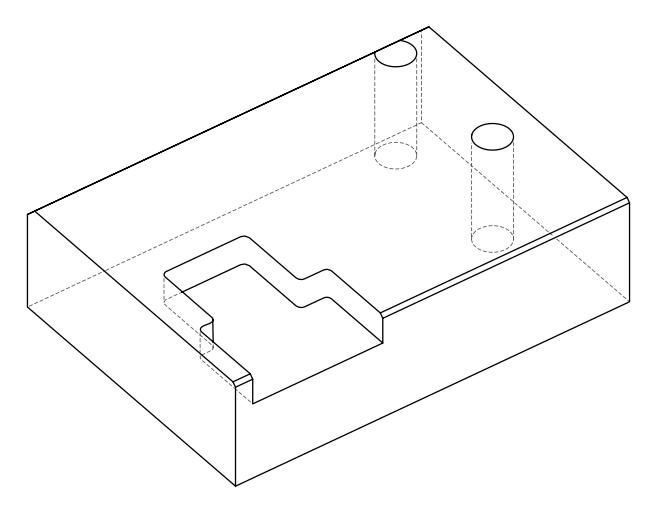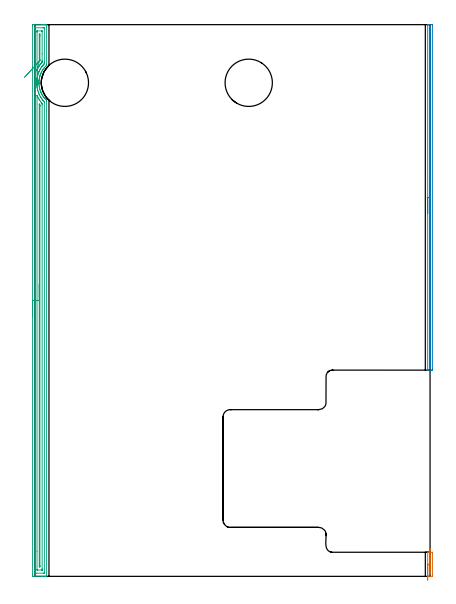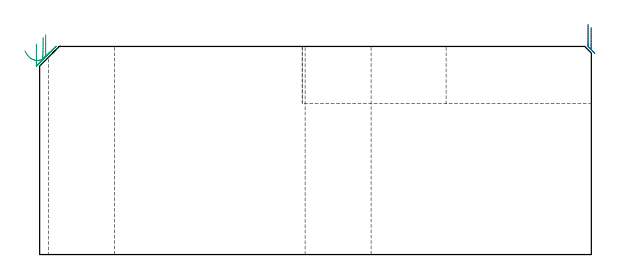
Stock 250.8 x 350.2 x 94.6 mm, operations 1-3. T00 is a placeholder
(PLAN: 6 operations, 2 tool changes, 171.7 min)
(1 AREA_MILL | FG_CHAMFER_SURFACE | UGT0205_001 | 0.38 min | 79 mm3)
(2 AREA_MILL_1 | FG_CHAMFER_SURFACE_1 | UGT0205_001 | 3.65 min | 998 mm3)
(3 AREA_MILL_2 | FG_CHAMFER_SURFACE_2 | UGT0205_001 | 11.25 min | 13883 mm3)
(4 MILL_OPEN_POCKET | POCKET_OPEN | NXT0201_008 | Follow Part, ap 1.5, ae 75% | 155.68 min | 324016 mm3)
(5 INDEXABLE_INSERT_DRILL_THROUGH_HOLE_FROM_SOLID | STEP1HOLE | NXT0302_031 | 0.4 min | 66669 mm3)
(6 INDEXABLE_INSERT_DRILL_THROUGH_HOLE_FROM_SOLID_1 | STEP1HOLE_1 | NXT0302_031 | 0.4 min | 66828 mm3)
(TOOL UGT0205_001 | Chamfer Mill 20 x 3 x 45 deg. | D20 FL50 Z2)
(TOOL NXT0201_008 | ENDMILL 6mm [2P460-0600-NA 1630] | D6 FL26 Z6)
(TOOL NXT0302_031 | Index. Insert Drill 30mm [880-D3000L32-05] | D30 PA176 FL150 Z2)
(OP 1 AREA_MILL)
G17 G21 G94 G90
T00 M6
G54
G17 G0 G90 X249.3 Y-2.35 S1061 M3
G43 Z104.6 H0
G94 G1 Y-2.312 Z103.728 F250.
Y-2.198 Z102.863
Y-2.009 Z102.012
Y-1.747 Z101.18
Y-1.413 Z100.374
Y-1.01 Z99.6
Y-0.542 Z98.864
Y-0.01 Z98.172
Y0.579 Z97.529
Y1.222 Z96.939
Y1.914 Z96.408
Y2.65 Z95.94
Y3.424 Z95.537
Y4.23 Z95.203
Y5.062 Z94.941
Y5.914 Z94.752
Y6.778 Z94.638
Y7.65 Z94.6
Y15.199
X249.303 Y15.29 Z94.589
X249.334 Y15.293 Z94.558
X249.576 Y15.3 Z94.323
X251.287 Z92.612
X252.292 Y15.299 Z91.606
X252.295 Y15.199 Z91.605
X252.3 Y14.897 Z91.6
Y0.243
X252.296 Y0.101 Z91.604
X252.292 Y0.001 Z91.606
X249.576 Y0. Z94.322
X249.336 Z94.556
X249.303 Y0.01 Z94.589
X249.3 Y0.101 Z94.6
Y7.65
X250.714 Z93.186
X250.715 Y13.063 Z93.185
X250.718 Y13.149 Z93.182
X250.726 Y13.29 Z93.174
X250.8 Y13.295 Z93.1
X250.846 Y13.294 Z93.054
X250.871 Y13.29 Z93.029
X250.879 Y13.279 Z93.021
X250.881 Y13.234 Z93.019
X250.885 Y13.064 Z93.015
X250.886 Y12.979 Z93.014
Y2.321
X250.885 Y2.237 Z93.015
X250.882 Y2.151 Z93.018
X250.874 Y2.01 Z93.026
X250.8 Y2.005 Z93.1
X250.754 Y2.006 Z93.146
X250.729 Y2.01 Z93.171
X250.721 Y2.021 Z93.179
X250.719 Y2.066 Z93.181
X250.715 Y2.236 Z93.185
X250.714 Y2.321 Z93.186
Y2.407
Y7.65
Y8.522 Z93.224
Y9.387 Z93.338
Y10.238 Z93.526
Y11.07 Z93.789
Y11.876 Z94.123
Y12.65 Z94.526
Y13.386 Z94.994
Y14.078 Z95.525
Y14.721 Z96.115
Y15.31 Z96.758
Y15.842 Z97.45
Y16.31 Z98.186
Y16.713 Z98.96
Y17.047 Z99.766
Y17.309 Z100.598
Y17.498 Z101.449
Y17.612 Z102.314
Y17.65 Z103.186
G0 Z104.6
M5
M2
(OP 2 AREA_MILL_1)
G17 G21 G94 G90
T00 M6
G54
G17 G0 G90 X249.3 Y230.55 S1061 M3
G43 Z104.6 H0
G94 G1 Y230.588 Z103.728 F250.
Y230.702 Z102.863
Y230.891 Z102.012
Y231.153 Z101.18
Y231.487 Z100.374
Y231.89 Z99.6
Y232.358 Z98.864
Y232.89 Z98.172
Y233.479 Z97.529
Y234.122 Z96.939
Y234.814 Z96.408
Y235.55 Z95.94
Y236.324 Z95.537
Y237.13 Z95.203
Y237.962 Z94.941
Y238.814 Z94.752
Y239.678 Z94.638
Y240.55 Z94.6
Y350.024
X249.303 Y350.19 Z94.588
X249.361 Y350.193 Z94.531
X249.778 Y350.2 Z94.122
X250.098 Z93.801
X250.8 Z93.095
X252.043 Z91.854
X252.291 Y350.198 Z91.605
X252.3 Y349.72 Z91.6
Y131.523
X252.299 Y131.379 Z91.601
X252.291 Y130.902 Z91.605
X252.043 Y130.9 Z91.854
X251.693 Z92.204
X251.151 Z92.745
X250.8 Z93.095
X250.098 Z93.801
X249.777 Z94.122
X249.363 Z94.528
X249.303 Y130.91 Z94.588
X249.3 Y131.076 Z94.6
Y240.55
X250.714 Z93.186
X250.715 Y347.876 Z93.185
X250.716 Y347.962 Z93.184
X250.721 Y348.133 Z93.179
X250.729 Y348.191 Z93.171
X250.749 Y348.194 Z93.151
X250.8 Y348.197 Z93.1
X250.858 Z93.042
X250.875 Y348.195 Z93.025
X250.878 Y348.192 Z93.022
X250.881 Y348.161 Z93.019
X250.884 Y348.048 Z93.016
X250.886 Y347.876 Z93.014
Y347.79
X250.885 Y133.224 Z93.015
X250.884 Y133.138 Z93.016
X250.879 Y132.968 Z93.021
X250.871 Y132.909 Z93.029
X250.851 Y132.906 Z93.049
X250.8 Y132.903 Z93.1
X250.742 Z93.158
X250.726 Y132.906 Z93.174
X250.722 Y132.908 Z93.178
X250.72 Y132.938 Z93.18
X250.716 Y133.052 Z93.184
X250.714 Y133.396 Z93.186
Y240.55
Y241.422 Z93.224
Y242.287 Z93.338
Y243.138 Z93.526
Y243.97 Z93.789
Y244.776 Z94.123
Y245.55 Z94.525
Y246.286 Z94.994
Y246.978 Z95.525
Y247.621 Z96.115
Y248.21 Z96.758
Y248.742 Z97.45
Y249.21 Z98.186
Y249.613 Z98.96
Y249.947 Z99.766
Y250.209 Z100.598
Y250.398 Z101.449
Y250.512 Z102.314
Y250.55 Z103.186
G0 Z104.6
M5
M2
(OP 3 AREA_MILL_2)
G17 G21 G94 G90
T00 M6
G54
G17 G0 G90 X-1.5 Y165.1 S1061 M3
G43 Z104.6 H0
Z95.7
G94 G1 Y165.138 Z94.828 F250.
Y165.252 Z93.964
Y165.441 Z93.112
Y165.703 Z92.28
Y166.037 Z91.474
Y166.44 Z90.7
Y166.908 Z89.964
Y167.44 Z89.272
Y168.029 Z88.629
Y168.672 Z88.04
Y169.364 Z87.509
Y170.1 Z87.04
Y170.874 Z86.637
Y171.68 Z86.303
Y172.512 Z86.041
Y173.364 Z85.852
Y174.228 Z85.738
Y175.1 Z85.7
Y349.181
X-1.499 Y349.593 Z85.701
X-1.495 Y350.069 Z85.703
X-1.492 Y350.191 Z85.706
X-1.024 Y350.2 Z86.173
X4.275 Z91.469
X4.84 Z92.037
X5.158 Z92.354
X5.724 Z92.92
X6.041 Z93.236
X7.058 Z94.257
X7.388 Y350.193 Z94.579
X7.397 Y350.191 Z94.588
X7.4 Y350.039 Z94.6
Y324.602
X7.404 Y324.432 Z94.592
X7.399 Y324.394 Z94.587
X7.398 Y324.385 Z94.585
X7.382 Y324.372 Z94.576
X7.366 Y324.358 Z94.565
X7.029 Y324.034 Z94.229
X6.63 Y323.632 Z93.828
X6.541 Y323.538 Z93.739
X6.151 Y323.095 Z93.348
X6.041 Y322.964 Z93.236
X5.917 Y322.817 Z93.112
X5.769 Y322.644 Z92.968
X5.434 Y322.199 Z92.633
X5.112 Y321.75 Z92.31
X4.89 Y321.415 Z92.088
X4.549 Y320.855 Z91.747
X4.299 Y320.41 Z91.499
X4.275 Y320.364 Z91.475
X4.158 Y320.139 Z91.355
X4.078 Y319.988 Z91.277
X4.064 Y319.961 Z91.263
X4.012 Y319.855 Z91.21
X3.854 Y319.501 Z91.052
X3.742 Y319.247 Z90.937
X3.661 Y319.067 Z90.858
X3.612 Y318.948 Z90.81
X3.555 Y318.8 Z90.749
X3.482 Y318.621 Z90.679
X3.392 Y318.375 Z90.591
X3.319 Y318.173 Z90.518
X3.232 Y317.908 Z90.431
X3.133 Y317.608 Z90.333
X3.077 Y317.399 Z90.276
X3.044 Y317.279 Z90.243
X2.982 Y317.015 Z90.178
X2.883 Y316.609 Z90.082
X2.829 Y316.384 Z90.028
X2.784 Y316.163 Z89.983
X2.739 Y315.938 Z89.937
X2.7 Y315.676 Z89.894
X2.67 Y315.49 Z89.866
X2.603 Y314.91 Z89.801
X2.59 Y314.784 Z89.784
X2.566 Y314.596 Z89.765
X2.564 Y314.566 Z89.763
X2.565 Y314.564 Z89.764
X2.53 Y313.891 Z89.717
X2.517 Y313.702 Z89.711
X2.518 Y313.522 Z89.709
Y313.439 Z89.705
X2.519 Y313.203
Y313.198
Y312.966 Z89.709
X2.518 Y312.899 Z89.713
X2.517 Y312.841 Z89.715
X2.516 Y312.808
X2.563 Y312.106 Z89.759
X2.575 Y311.913 Z89.772
X2.665 Y311.184 Z89.862
X2.684 Y311.019 Z89.883
X2.814 Y310.321 Z90.011
X2.843 Y310.16 Z90.042
X2.849 Y310.125 Z90.049
X3.02 Y309.429 Z90.219
X3.068 Y309.231 Z90.267
X3.134 Y308.992 Z90.332
X3.352 Y308.337 Z90.551
X3.392 Y308.23 Z90.59
X3.445 Y308.09 Z90.639
X3.509 Y307.911 Z90.706
X3.518 Y307.888 Z90.714
X3.616 Y307.643 Z90.812
X3.696 Y307.442 Z90.894
X3.85 Y307.092 Z91.049
X4.013 Y306.745 Z91.21
X4.091 Y306.582 Z91.291
X4.108 Y306.548 Z91.308
X4.348 Y306.099 Z91.547
X4.601 Y305.654 Z91.799
X4.651 Y305.573 Z91.848
X4.89 Y305.185 Z92.088
X5.158 Y304.784 Z92.356
X5.174 Y304.76 Z92.372
X5.467 Y304.357 Z92.663
X5.767 Y303.959 Z92.966
X5.841 Y303.866 Z93.041
X6.227 Y303.414 Z93.426
X6.624 Y302.971 Z93.823
X6.861 Y302.734 Z94.06
X7.055 Y302.541 Z94.254
X7.318 Y302.288 Z94.518
X7.368 Y302.236 Z94.567
X7.394 Y302.205 Z94.592
X7.4 Y301.396 Z94.6
Y0.156
X7.405 Y0.01 Z94.595
X7.388 Y0.008 Z94.579
X7.058 Y0. Z94.257
X6.677 Z93.876
X6.041 Z93.236
X4.84 Z92.037
X4.275 Z91.469
X-1.024 Y0.001 Z86.173
X-1.253 Y0.004 Z85.944
X-1.492 Y0.009 Z85.706
X-1.495 Y0.131 Z85.703
X-1.499 Y0.607 Z85.701
X-1.5 Y1.087 Z85.7
Y175.1
X-0.086 Z87.114
X-0.085 Y348.017 Z87.115
X-0.084 Y348.122 Z87.117
X-0.081 Y348.173 Z87.119
X-0.079 Y348.19 Z87.121
X-0.033 Y348.192 Z87.167
X0.356 Y348.199 Z87.556
X5.158 Y348.2 Z92.358
X5.655 Y348.198 Z92.855
X5.875 Y348.193 Z93.075
X5.979 Y348.189 Z93.179
X5.985 Y347.865 Z93.185
Y347.808
X5.986 Y326.387 Z93.186
X5.984 Y325.552 Z93.184
X5.982 Y325.494 Z93.182
X5.979 Y325.447 Z93.179
X5.938 Y325.401 Z93.138
X5.862 Y325.317 Z93.062
X5.749 Y325.193 Z92.949
X5.609 Y325.039 Z92.809
X5.22 Y324.602 Z92.42
X5.181 Y324.556 Z92.381
X5.158 Y324.529 Z92.358
X4.793 Y324.078 Z91.993
X4.509 Y323.709 Z91.709
X4.409 Y323.574 Z91.609
X4.275 Y323.387 Z91.475
X4.044 Y323.05 Z91.244
X3.888 Y322.817 Z91.088
X3.696 Y322.509 Z90.896
X3.392 Y322.009 Z90.592
X3.361 Y321.955 Z90.561
X3.344 Y321.924 Z90.544
X3.053 Y321.374 Z90.253
X2.876 Y321.032 Z90.076
X2.758 Y320.779 Z89.958
X2.508 Y320.235 Z89.708
X2.479 Y320.169 Z89.679
X2.467 Y320.139 Z89.667
X2.228 Y319.53 Z89.428
X2.126 Y319.247 Z89.326
X1.996 Y318.871 Z89.196
X1.826 Y318.354 Z89.026
X1.799 Y318.266 Z88.999
X1.78 Y318.197 Z88.98
X1.625 Y317.591 Z88.825
X1.6 Y317.487 Z88.8
X1.594 Y317.461 Z88.794
X1.44 Y316.756 Z88.64
X1.402 Y316.569 Z88.602
X1.306 Y315.999 Z88.506
X1.264 Y315.676 Z88.464
X1.209 Y315.204 Z88.409
X1.164 Y314.784 Z88.364
X1.139 Y314.382 Z88.339
X1.113 Y313.891 Z88.313
X1.1 Y313.566 Z88.3
Y313.53
X1.107 Y312.999 Z88.307
X1.114 Y312.623 Z88.314
X1.147 Y312.106 Z88.347
X1.177 Y311.666 Z88.377
X1.231 Y311.214 Z88.431
X1.301 Y310.648 Z88.501
X1.358 Y310.321 Z88.558
X1.497 Y309.558 Z88.697
X1.526 Y309.429 Z88.726
X1.625 Y309.011 Z88.825
X1.743 Y308.536 Z88.943
X1.761 Y308.467 Z88.961
X1.789 Y308.37 Z88.989
X2.027 Y307.643 Z89.227
X2.247 Y307.015 Z89.447
X2.351 Y306.751 Z89.551
X2.508 Y306.364 Z89.708
X2.691 Y305.951 Z89.891
X2.734 Y305.858 Z89.934
X2.952 Y305.414 Z90.152
X3.189 Y304.966 Z90.389
X3.392 Y304.598 Z90.592
X3.629 Y304.193 Z90.829
X3.702 Y304.073 Z90.902
X3.928 Y303.725 Z91.128
X4.275 Y303.206 Z91.475
X4.282 Y303.195 Z91.482
X4.341 Y303.114 Z91.541
X4.981 Y302.288 Z92.181
X5.158 Y302.08 Z92.358
X5.761 Y301.396 Z92.961
X5.947 Y301.19 Z93.147
X5.978 Y301.155 Z93.178
X5.981 Y301.133 Z93.181
X5.983 Y301.082 Z93.183
X5.985 Y300.977 Z93.185
Y2.183
X5.983 Y2.078 Z93.183
X5.981 Y2.027 Z93.181
X5.979 Y2.01 Z93.179
X5.933 Y2.008 Z93.133
X5.544 Y2.001 Z92.744
X0.742 Y2. Z87.942
X0.245 Y2.002 Z87.445
X0.025 Y2.007 Z87.225
X-0.079 Y2.011 Z87.121
X-0.085 Y2.335 Z87.115
Y2.392
X-0.086 Y175.1 Z87.114
X1.328 Z88.528
X1.329 Y305.053 Z88.529
X1.33 Y305.101 Z88.53
X1.333 Y305.182 Z88.533
X1.335 Y305.213 Z88.535
X1.354 Y305.176 Z88.554
X1.397 Y305.09 Z88.597
X1.456 Y304.966 Z88.656
X1.625 Y304.611 Z88.825
X1.895 Y304.073 Z89.095
X2.206 Y303.486 Z89.406
X2.383 Y303.181 Z89.583
X2.508 Y302.973 Z89.708
X2.943 Y302.288 Z90.143
X3.392 Y301.641 Z90.592
X3.494 Y301.5 Z90.694
X3.573 Y301.396 Z90.773
X3.883 Y301. Z91.083
X4.275 Y300.507 Z91.475
X4.278 Y300.503 Z91.478
X4.306 Y300.472 Z91.506
X4.565 Y300.161 Z91.765
X4.567 Y300.128 Z91.767
X4.569 Y300.055 Z91.769
X4.571 Y299.907 Z91.771
Y299.61
Y4.77
X4.569 Y4.177 Z91.769
X4.566 Y4.028 Z91.766
X4.565 Y4.016 Z91.765
X4.553 Y4.01 Z91.753
X4.508 Y4.004 Z91.708
X4.449 Y4.001 Z91.649
X1.8 Y4. Z89.
X1.625 Y4.002 Z88.825
X1.45 Y4.006 Z88.65
X1.34 Y4.01 Z88.54
X1.336 Y4.078 Z88.536
X1.332 Y4.177 Z88.532
X1.329 Y4.476 Z88.529
X1.328 Y15.978 Z88.528
Y175.1
X2.743 Z89.943
Y299.61
X2.745 Y299.695 Z89.945
X2.747 Y299.736 Z89.947
X2.748 Z89.948
X2.755 Y299.731 Z89.955
X2.851 Y299.61 Z90.051
X2.925 Y299.511 Z90.125
X3.15 Y299.201 Z90.35
X3.154 Y299.07 Z90.354
X3.156 Y298.956 Z90.356
X3.157 Y298.718 Z90.357
Y298.299
Y6.855
X3.155 Y6.436 Z90.355
X3.151 Y6.205 Z90.351
X3.145 Y6.01 Z90.345
X2.95 Y6.009 Z90.15
X2.755 Y6.01 Z89.955
X2.75 Y6.199 Z89.95
X2.744 Y6.616 Z89.944
X2.743 Y7.51 Z89.943
Y175.1
Y175.972 Z89.981
Y176.836 Z90.095
Y177.688 Z90.283
Y178.52 Z90.546
Y179.326 Z90.88
Y180.1 Z91.282
Y180.836 Z91.751
Y181.528 Z92.282
Y182.171 Z92.872
Y182.76 Z93.515
Y183.292 Z94.207
Y183.76 Z94.943
Y184.163 Z95.716
Y184.497 Z96.522
Y184.759 Z97.354
Y184.948 Z98.206
Y185.062 Z99.071
Y185.1 Z99.943
G0 Z104.6
X1.573 Y311.62
Z98.776
G1 Y311.637 Z97.904
X1.57 Y311.73 Z97.036
X1.566 Y311.897 Z96.18
X1.56 Y312.139 Z95.342
X1.552 Y312.453 Z94.528
X1.543 Y312.837 Z93.745
X1.532 Y313.287 Z92.998
X1.519 Y313.801 Z92.293
X1.505 Y314.374 Z91.635
X1.49 Y315.002 Z91.03
X1.473 Y315.681 Z90.482
X1.456 Y316.405 Z89.996
X1.437 Y317.168 Z89.574
X1.417 Y317.966 Z89.22
X1.397 Y318.791 Z88.938
X1.376 Y319.637 Z88.728
X1.355 Y320.499 Z88.593
X1.334 Y321.369 Z88.534
X1.331 Y321.482 Z88.531
X1.329 Y321.712 Z88.529
Y321.924
Y345.43
X1.331 Y346.023 Z88.531
X1.334 Y346.172 Z88.534
X1.335 Y346.184 Z88.535
X1.347 Y346.19 Z88.547
X1.392 Y346.196 Z88.592
X1.451 Y346.199 Z88.651
X4.1 Y346.2 Z91.3
X4.275 Y346.198 Z91.475
X4.45 Y346.194 Z91.65
X4.56 Y346.19 Z91.76
X4.564 Y346.122 Z91.764
X4.568 Y346.023 Z91.768
X4.571 Y345.724 Z91.771
Y331.667
Y327.279
Y326.98
X4.57 Y326.683 Z91.77
X4.567 Y326.535 Z91.767
X4.564 Y326.463 Z91.764
X4.558 Y326.43 Z91.758
X4.527 Y326.387 Z91.727
X4.411 Y326.249 Z91.611
X4.275 Y326.087 Z91.475
X4.008 Y325.764 Z91.208
X3.79 Y325.494 Z90.99
X3.617 Y325.267 Z90.817
X3.392 Y324.964 Z90.592
X3.241 Y324.754 Z90.441
X3.136 Y324.602 Z90.336
X2.883 Y324.223 Z90.083
X2.557 Y323.709 Z89.757
X2.508 Y323.629 Z89.708
X2.214 Y323.114 Z89.414
X2.053 Y322.817 Z89.253
X1.625 Y321.996 Z88.825
X1.602 Y321.948 Z88.802
X1.591 Y321.924 Z88.791
X1.43 Y321.567 Z88.63
X1.37 Y321.437 Z88.57
X1.344 Y321.384 Z88.544
X1.334 Y321.369 Z88.534
X2.751 Y326.879 Z89.951
X2.749 Y326.914 Z89.949
X2.745 Y327.041 Z89.945
X2.743 Y327.279 Z89.943
Y327.652
Y343.345
X2.745 Y343.764 Z89.945
X2.749 Y343.995 Z89.949
X2.755 Y344.19 Z89.955
X2.95 Y344.191 Z90.15
X3.145 Y344.19 Z90.345
X3.15 Y344.001 Z90.35
X3.156 Y343.584 Z90.356
X3.157 Y342.69 Z90.357
Y328.172
X3.156 Y327.753 Z90.356
X3.153 Y327.52 Z90.353
X3.15 Y327.397 Z90.35
X3.068 Y327.279 Z90.268
X2.896 Y327.055 Z90.096
X2.823 Y326.962 Z90.023
X2.801 Y326.935 Z90.001
X2.771 Y326.901 Z89.971
X2.751 Y326.879 Z89.951
X2.246 Y326.335 Z89.492
X1.716 Y325.764 Z89.1
X1.165 Y325.17 Z88.777
X0.596 Y324.558 Z88.526
X0.015 Y323.932 Z88.348
X-0.574 Y323.297 Z88.246
X-1.167 Y322.657 Z88.22
X-1.76 Y322.019 Z88.27
X-2.347 Y321.386 Z88.395
X-2.925 Y320.764 Z88.596
X-3.488 Y320.157 Z88.869
X-4.033 Y319.569 Z89.214
X-4.556 Y319.006 Z89.627
X-5.052 Y318.472 Z90.106
X-5.518 Y317.97 Z90.646
X-5.95 Y317.504 Z91.244
X-6.345 Y317.078 Z91.895
X-6.7 Y316.696 Z92.594
G0 Z104.6
M5
M2
